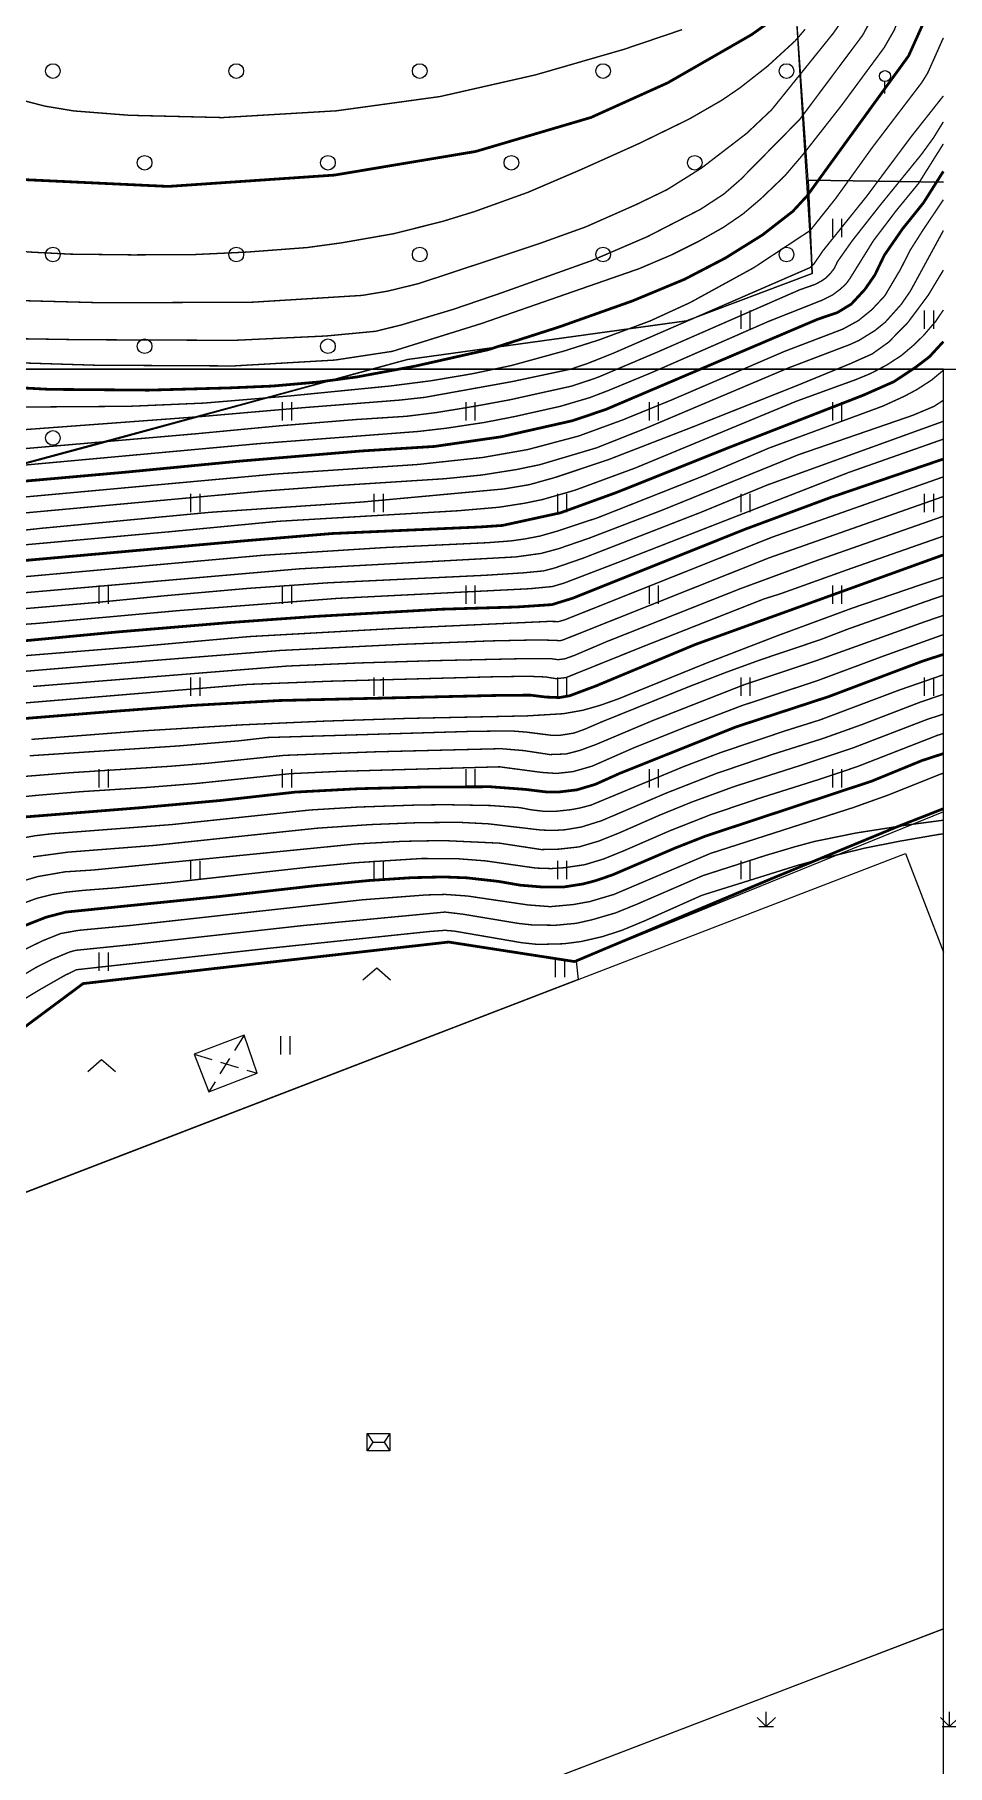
# Model space of a CAD drawing. Extents: x 396500 to 398250, y 1005980 to 1008200.
# Drawn here: x 397200.5 to 397250.2, y 1006253.9 to 1006348.2 of the extents above; entities that cross this region are included whole.
import ezdxf

# ---------------------------------------------------------------- set-up
doc = ezdxf.new("R2010")
doc.units = 0
doc.header["$LTSCALE"] = 0.5
doc.linetypes.add('X5', pattern=[3, 2, -1])
doc.layers.get('0').update_dxf_attribs({"linetype": 'CONTINUOUS'})
doc.layers.add('ASSIST', color=7, linetype='CONTINUOUS', plot=False)
for name, color, linetype in [('DGX', 2, 'CONTINUOUS'), ('DLDW', 11, 'CONTINUOUS'), ('SXSS', 5, 'CONTINUOUS'), ('ZBTZ', 3, 'CONTINUOUS')]:
    doc.layers.add(name, color=color, linetype=linetype)
doc.layers.add('绘图层', color=6, linetype='CONTINUOUS', lineweight=5)
doc.linetypes.add('1161', pattern='A,0,[149,AAA.SHX,S=0.15,R=0,X=0,Y=0],-1.6', length=1.6)
doc.linetypes.add('8353', pattern='A,1.5,[145,AAA.SHX,S=1,R=0,X=0,Y=-0.1],1.5,-1,1.5,[145,AAA.SHX,S=1,R=0,X=0,Y=1.1],1.5,-1', length=8)

# ---------------------------------------------------------------- blocks, each defined once
blk = doc.blocks.new('gc124')
for p, q in [((-1, 1), (0, 0)), ((-0.8, 0), (0.8, 0)), ((0, 0), (0, 1.6)), ((0, 0), (1, 1))]:
    blk.add_line(p, q)
blk = doc.blocks.new('gc211')
for p, q in [((0, 0), (-1.5, -1.32)), ((1.5, -1.32), (0, 0))]:
    blk.add_line(p, q)
blk = doc.blocks.new('gc121')
for p, q in [((-0.5, -1), (-0.5, 1)), ((0.5, -1), (0.5, 1))]:
    blk.add_line(p, q)
blk = doc.blocks.new('gc325')
blk.add_line((0, 0), (0, 1.3))
blk.add_circle((0, 1.9), 0.6)
blk = doc.blocks.new('gc326')
blk.add_circle((0, 0), 0.8)
blk = doc.blocks.new('gc272')
at = {"linetype": 'Continuous'}
blk.add_lwpolyline([(1.25, 0), (1.25, 0), (-1.25, 0), (-1.25, 1.9), (1.25, 1.9)], close=True, dxfattribs=at)
for points in [[(-1.25, 1.9), (-0.625, 0.95), (-1.25, 0)], [(1.25, 1.9), (0.625, 0.95), (1.25, 0)], [(-0.625, 0.95), (0.625, 0.95)]]:
    blk.add_lwpolyline(points, dxfattribs=at)

msp = doc.modelspace()

# ---------------------------------------------------------------- linework, layer by layer
at = {"layer": 'ASSIST', "linetype": '1161', "flags": 128}
for points in [[(397250, 1006340.178), (397244.512, 1006340.261), (397242.635, 1006340.299), (397241.818, 1006351.88), (397247.914, 1006372.771), (397250, 1006374.838)], [(397250, 1006252.667), (397244.947, 1006252.084), (397232.148, 1006250.23), (397219.447, 1006246.743), (397191.909, 1006236.004), (397190.34, 1006238.473), (397242.45, 1006258.447), (397250, 1006261.341)]]:
    msp.add_lwpolyline(points, dxfattribs=at)
at = {"layer": 'ASSIST', "linetype": '1161'}
msp.add_lwpolyline([(397241.818, 1006351.88), (397242.853, 1006335.21), (397235.996, 1006332.633), (397220.779, 1006330.519), (397196.587, 1006323.938), (397186.449, 1006321.249), (397188.129, 1006324.073), (397189.826, 1006329.645), (397191.963, 1006351.418)], dxfattribs=at)
at = {"layer": 'DGX', "color": 3, "linetype": 'Continuous', "lineweight": -2, "const_width": 0.15, "flags": 128}
for points, elevation in [([(397250, 1006368.711), (397249.978, 1006368.687), (397249.648, 1006368.116), (397249.017, 1006366.602), (397245.06, 1006356.184), (397243.903, 1006353.768), (397242.953, 1006351.641), (397242.559, 1006350.937), (397241.581, 1006349.677), (397239.535, 1006348.227), (397234.973, 1006345.608), (397230.79, 1006343.72), (397224.508, 1006341.867), (397216.8, 1006340.578), (397207.737, 1006339.96), (397199.562, 1006340.345), (397196.504, 1006341), (397194.574, 1006342.019), (397192.862, 1006343.584), (397191.08, 1006346.609)], 37.5), ([(397189.589, 1006330.157), (397191.216, 1006329.76), (397194.211, 1006329.438), (397196.316, 1006329.169), (397201.253, 1006328.899), (397206.655, 1006328.855), (397211.058, 1006328.977), (397213.406, 1006329.077), (397215.95, 1006329.3), (397218.042, 1006329.578), (397221.214, 1006330.167), (397225.182, 1006331.06), (397229.066, 1006332.305), (397233.059, 1006333.722), (397235.897, 1006334.902), (397238.107, 1006336.051), (397240.143, 1006337.319), (397241.792, 1006338.601), (397242.571, 1006339.447), (397248.106, 1006347.077), (397250, 1006351.285)], 35), ([(397250, 1006340.78), (397248.912, 1006339.061), (397247.769, 1006337.638), (397246.786, 1006336.215), (397246.265, 1006335.132), (397245.721, 1006334.345), (397244.979, 1006333.543), (397244.217, 1006333.082), (397243.144, 1006332.719), (397231.599, 1006327.804), (397229.786, 1006327.191), (397225.894, 1006326.313), (397222.246, 1006325.786), (397218.29, 1006325.541), (397211.682, 1006324.99), (397205.443, 1006324.387), (397194.393, 1006323.404), (397193.605, 1006323.395), (397192.862, 1006323.286), (397191.501, 1006323.153), (397189.363, 1006323.029), (397187.626, 1006323.07)], 32.5), ([(397183.769, 1006317.358), (397184.139, 1006317.143), (397184.84, 1006317.075), (397186.126, 1006317.377), (397188.073, 1006318.068), (397189.821, 1006318.507), (397191.301, 1006318.799), (397211.96, 1006320.648), (397216.684, 1006321.04), (397224.752, 1006321.398), (397225.962, 1006321.48), (397229.126, 1006322.169), (397232.2, 1006323.285), (397238.36, 1006325.747), (397245.636, 1006328.58), (397247.301, 1006329.315), (397248.503, 1006330.112), (397249.247, 1006330.68), (397250, 1006331.5)], 30), ([(397250, 1006325.101), (397243.868, 1006323.011), (397239.201, 1006321.277), (397229.796, 1006317.515), (397228.66, 1006317.164), (397226.769, 1006317.037), (397222.639, 1006316.913), (397215.732, 1006316.52), (397211.127, 1006316.19), (397204.942, 1006315.672), (397199.737, 1006315.177)], 27.5), ([(397250, 1006319.876), (397236.475, 1006314.99), (397231.075, 1006312.738), (397229.625, 1006312.195), (397229.06, 1006312.098), (397228.34, 1006312.124), (397227.484, 1006312.23), (397225.544, 1006312.212), (397213.811, 1006311.937), (397209.075, 1006311.671), (397204.736, 1006311.345), (397198.82, 1006310.869)], 25), ([(397199.488, 1006305.555), (397206.224, 1006306.093), (397210.627, 1006306.492), (397214.65, 1006306.943), (397218.098, 1006307.129), (397221.591, 1006307.218), (397225.297, 1006307.236), (397227.178, 1006307.095), (397228.357, 1006306.953), (397228.984, 1006306.944), (397230.018, 1006307.068), (397231.029, 1006307.369), (397232.345, 1006307.961), (397238.692, 1006310.497), (397243.751, 1006312.151), (397248.853, 1006314.078), (397250, 1006314.45)], 22.5), ([(397250, 1006309.043), (397248.839, 1006308.666), (397246.099, 1006307.543), (397237.041, 1006304.55), (397235.381, 1006303.897), (397231.933, 1006302.421), (397231.009, 1006302.108), (397230.357, 1006301.938), (397229.283, 1006301.769), (397228.152, 1006301.769), (397226.93, 1006301.871), (397225.759, 1006302.075), (397224.006, 1006302.272), (397222.759, 1006302.32), (397221.006, 1006302.279), (397218.652, 1006302.122), (397215.761, 1006301.843), (397210.734, 1006301.273), (397202.144, 1006300.403), (397201.073, 1006300.123), (397199.844, 1006299.637)], 20)]:
    msp.add_lwpolyline(points, dxfattribs=dict(at, elevation=elevation))
at = {"layer": 'DGX', "linetype": 'Continuous', "const_width": 0.075, "flags": 128}
for points, elevation in [([(397250, 1006361.916), (397246.857, 1006353.821), (397244.798, 1006349.465), (397244.007, 1006348.319), (397240.641, 1006344.141), (397239.272, 1006342.849), (397236.82, 1006340.966), (397234.936, 1006339.784), (397233.239, 1006338.965), (397230.511, 1006337.758), (397228.042, 1006336.87), (397224.878, 1006335.816), (397221.384, 1006334.662), (397219.685, 1006334.248), (397218.315, 1006334.02), (397212.342, 1006333.65), (397204.218, 1006333.616), (397199.034, 1006333.754), (397197.669, 1006333.831), (397196.017, 1006334.018), (397194.535, 1006334.272), (397192.909, 1006334.682), (397191.361, 1006335.198), (397189.43, 1006335.952)], 36.5), ([(397189.696, 1006333.347), (397191.568, 1006332.695), (397194.36, 1006331.997), (397198.793, 1006331.673), (397202.914, 1006331.605), (397211.338, 1006331.57), (397216.344, 1006331.808), (397219.063, 1006332.065), (397220.493, 1006332.422), (397223.32, 1006333.273), (397225.909, 1006334.158), (397230.823, 1006335.915), (397233.871, 1006337.226), (397236.755, 1006338.71), (397238.032, 1006339.544), (397238.956, 1006340.349), (397242.174, 1006343.617), (397245.601, 1006348.204), (397246.331, 1006349.538), (397248.303, 1006353.865), (397250, 1006358.246)], 36), ([(397250, 1006354.848), (397247.309, 1006348.457), (397246.777, 1006347.53), (397244.463, 1006344.393), (397242.369, 1006341.724), (397241.358, 1006340.539), (397240.053, 1006339.29), (397239.077, 1006338.46), (397238.003, 1006337.726), (397236.668, 1006336.971), (397235.199, 1006336.237), (397233.408, 1006335.475), (397224.837, 1006332.494), (397219.957, 1006330.97), (397216.821, 1006330.494), (397211.307, 1006330.175), (397203.806, 1006330.213), (397195.925, 1006330.46), (397193.457, 1006330.72), (397191.742, 1006331.083), (397189.678, 1006331.609)], 35.5), ([(397190.042, 1006338.512), (397190.496, 1006338.421), (397193.901, 1006337.418), (397197.863, 1006336.639), (397200.135, 1006336.385), (397202.408, 1006336.268), (397205.822, 1006336.229), (397209.15, 1006336.245), (397212.033, 1006336.381), (397215.307, 1006336.628), (397217.178, 1006336.884), (397219.995, 1006337.376), (397222.69, 1006338.05), (397224.428, 1006338.586), (397227.358, 1006339.641), (397230.211, 1006340.863), (397233.412, 1006342.301), (397236.139, 1006343.631), (397237.916, 1006344.655), (397238.915, 1006345.336), (397240.419, 1006346.516), (397241.923, 1006347.896), (397242.461, 1006348.522)], 37), ([(397194.261, 1006349.137), (397195.165, 1006347.75), (397196.524, 1006346.338), (397197.5, 1006345.588), (397199.054, 1006344.848), (397200.988, 1006344.343), (397202.581, 1006344.076), (397205.618, 1006343.838), (397210.703, 1006343.713), (397216.908, 1006344.082), (397222.557, 1006344.859), (397227.762, 1006346.04), (397232.572, 1006347.429), (397235.753, 1006348.505)], 38), ([(397189.419, 1006328.752), (397192.159, 1006328.163), (397195.632, 1006327.905), (397205.593, 1006327.974), (397209.694, 1006328.15), (397214.398, 1006328.543), (397219.845, 1006329.082), (397222.06, 1006329.366), (397224.316, 1006329.748), (397226.453, 1006330.199), (397229.304, 1006330.983), (397231.243, 1006331.599), (397234.016, 1006332.629), (397236.192, 1006333.628), (397239.66, 1006335.528), (397242.736, 1006337.556), (397244.127, 1006339.299), (397246.146, 1006342.109), (397248.822, 1006345.62), (397249.145, 1006346.139), (397250, 1006348.057)], 34.5), ([(397189.27, 1006327.87), (397189.558, 1006327.688), (397191.923, 1006327.061), (397193.998, 1006326.868), (397199.97, 1006326.707), (397209.515, 1006327.415), (397215.119, 1006327.901), (397220.343, 1006328.311), (397221.718, 1006328.462), (397226.499, 1006329.323), (397229.7, 1006330.004), (397230.61, 1006330.313), (397231.972, 1006330.854), (397242.752, 1006335.544), (397242.944, 1006335.731), (397243.419, 1006336.433), (397245.813, 1006339.414), (397248.263, 1006342.694), (397250, 1006344.891)], 34), ([(397250, 1006343.478), (397249.467, 1006342.616), (397248.816, 1006341.719), (397246.548, 1006338.928), (397245.029, 1006336.996), (397244.226, 1006335.858), (397244.062, 1006335.505), (397243.831, 1006335.203), (397243.604, 1006334.976), (397243.353, 1006334.803), (397242.996, 1006334.615), (397242.184, 1006334.332), (397234.46, 1006330.952), (397231.188, 1006329.566), (397230.798, 1006329.426), (397229.737, 1006329.076), (397226.375, 1006328.331), (397224.49, 1006327.983), (397222.358, 1006327.633), (397220.703, 1006327.428), (397217.967, 1006327.253), (397213.906, 1006326.92), (397209.306, 1006326.482), (397197.807, 1006325.485)], 33.5), ([(397198.602, 1006324.65), (397212.687, 1006325.94), (397221.367, 1006326.603), (397222.91, 1006326.782), (397224.968, 1006327.093), (397226.601, 1006327.41), (397229.099, 1006327.969), (397230.712, 1006328.444), (397231.738, 1006328.837), (397234.092, 1006329.81), (397240.471, 1006332.603), (397243.418, 1006333.77), (397243.963, 1006334.045), (397244.369, 1006334.348), (397244.686, 1006334.638), (397244.907, 1006334.941), (397246.184, 1006336.997), (397247.417, 1006338.623), (397248.646, 1006340.122), (397250, 1006342.279)], 33), ([(397186.832, 1006321.801), (397189.355, 1006322.064), (397213.61, 1006324.285), (397221.355, 1006324.804), (397224.891, 1006325.186), (397227.338, 1006325.616), (397230.122, 1006326.356), (397232.508, 1006327.229), (397235.189, 1006328.323), (397241.344, 1006330.97), (397244.51, 1006332.178), (397245.365, 1006332.645), (397246.099, 1006333.239), (397246.808, 1006333.997), (397247.654, 1006335.426), (397248.195, 1006336.489), (397248.874, 1006337.556), (397250, 1006339.234)], 32), ([(397250, 1006337.554), (397248.2, 1006334.25), (397247.697, 1006333.524), (397246.828, 1006332.555), (397246.254, 1006332.093), (397245.392, 1006331.563), (397244.901, 1006331.34), (397241.54, 1006330.061), (397233.734, 1006326.759), (397231.092, 1006325.711), (397227.996, 1006324.791), (397226.729, 1006324.528), (397224.828, 1006324.228), (397222.788, 1006324.025), (397216.95, 1006323.652), (397212.865, 1006323.35), (397188.307, 1006321.096), (397187.721, 1006321), (397186.477, 1006320.636), (397186.185, 1006320.594), (397186.032, 1006320.62)], 31.5), ([(397185.214, 1006319.481), (397185.657, 1006319.487), (397186.782, 1006319.798), (397188.247, 1006320.124), (397195.122, 1006320.701), (397200.805, 1006321.323), (397210.036, 1006322.197), (397218.351, 1006322.76), (397226.041, 1006323.47), (397227.431, 1006323.704), (397228.84, 1006324.098), (397231.692, 1006325.049), (397236.237, 1006326.81), (397242.017, 1006329.104), (397244.957, 1006330.311), (397246.118, 1006330.829), (397247.009, 1006331.464), (397248.069, 1006332.547), (397249.179, 1006334.036), (397250, 1006335.398)], 31), ([(397250, 1006333.224), (397249.591, 1006332.615), (397248.912, 1006331.827), (397248.413, 1006331.336), (397247.716, 1006330.746), (397246.911, 1006330.223), (397246.046, 1006329.768), (397245.248, 1006329.436), (397241.985, 1006328.251), (397233.178, 1006324.602), (397229.91, 1006323.399), (397228.153, 1006322.894), (397227.2, 1006322.697), (397225.786, 1006322.474), (397223.552, 1006322.281), (397213.739, 1006321.706), (397207.837, 1006321.139), (397190.382, 1006319.561)], 30.5), ([(397250, 1006329.94), (397249.364, 1006329.408), (397248.546, 1006328.881), (397247.892, 1006328.531), (397246.706, 1006327.987), (397240.488, 1006325.696), (397236.969, 1006324.2), (397231.159, 1006321.902), (397228.924, 1006321.164), (397228.017, 1006320.904), (397227.2, 1006320.748), (397226.416, 1006320.636), (397225.13, 1006320.539), (397219.476, 1006320.271), (397212.888, 1006319.853), (397192.285, 1006318), (397190.858, 1006317.762), (397188.446, 1006317.145), (397187.232, 1006316.758), (397185.782, 1006316.245), (397184.823, 1006315.977), (397184.117, 1006315.911), (397183.723, 1006315.94), (397183.128, 1006316.119)], 29.5), ([(397180.928, 1006313.039), (397181.45, 1006313.172), (397182.885, 1006314.023), (397185.172, 1006314.974), (397188.109, 1006316.075), (397192.675, 1006317.146), (397194.742, 1006317.363), (397214.902, 1006319.116), (397226.693, 1006319.765), (397228.067, 1006319.955), (397229.014, 1006320.21), (397230.685, 1006320.786), (397234.684, 1006322.319), (397242.102, 1006325.335), (397248.34, 1006327.485), (397249.492, 1006327.971), (397250, 1006328.303)], 29), ([(397250, 1006327.166), (397249.908, 1006327.124), (397240.399, 1006323.684), (397236.817, 1006322.21), (397230.351, 1006319.693), (397228.804, 1006319.16), (397228.208, 1006319.003), (397227.127, 1006318.899), (397225.025, 1006318.763), (397216.475, 1006318.355), (397212.118, 1006318.052), (397207.604, 1006317.652), (397203.756, 1006317.276), (397194.686, 1006316.491)], 28.5), ([(397197.418, 1006315.91), (397200.598, 1006316.14), (397208.309, 1006316.839), (397216.967, 1006317.505), (397227.456, 1006318.032), (397228.685, 1006318.15), (397229.325, 1006318.339), (397232.291, 1006319.475), (397244.836, 1006324.367), (397250, 1006326.185)], 28), ([(397197.555, 1006314.189), (397206.206, 1006314.888), (397212.145, 1006315.422), (397219.959, 1006315.856), (397228.483, 1006316.249), (397229.02, 1006316.24), (397229.343, 1006316.329), (397240.682, 1006320.847), (397250, 1006324.128)], 27), ([(397250, 1006323.056), (397240.506, 1006319.716), (397229.274, 1006315.243), (397229.123, 1006315.202), (397227.993, 1006315.243), (397225.258, 1006315.185), (397220.45, 1006314.997), (397213.854, 1006314.666), (397207.005, 1006314.124), (397197.319, 1006313.31)], 26.5), ([(397200.362, 1006312.704), (397214.256, 1006313.817), (397218.156, 1006313.985), (397222.351, 1006314.112), (397227.419, 1006314.226), (397228.549, 1006314.226), (397229, 1006314.163), (397229.373, 1006314.212), (397229.88, 1006314.395), (397231.665, 1006315.156), (397238.912, 1006318.025), (397242.967, 1006319.519), (397250, 1006321.984)], 26), ([(397197.718, 1006311.621), (397212.087, 1006312.816), (397216.531, 1006312.988), (397225.374, 1006313.228), (397227.337, 1006313.259), (397228.301, 1006313.222), (397228.896, 1006313.128), (397229.424, 1006313.186), (397233.697, 1006314.906), (397240.223, 1006317.475), (397241.106, 1006317.751), (397244.826, 1006319.086), (397250, 1006320.898)], 25.5), ([(397200.283, 1006309.818), (397206.013, 1006310.262), (397211.723, 1006310.609), (397216.244, 1006310.813), (397220.766, 1006310.962), (397227.285, 1006311.099), (397229.279, 1006311.218), (397230.336, 1006311.404), (397231.281, 1006311.672), (397232.286, 1006312.029), (397237.094, 1006313.98), (397240.961, 1006315.471), (397245.044, 1006316.977), (397249.084, 1006318.355), (397250, 1006318.656)], 24.5), ([(397200.179, 1006308.925), (397208.281, 1006309.46), (397211.571, 1006309.739), (397213.168, 1006309.92), (397224.166, 1006310.252), (397226.391, 1006310.282), (397227.225, 1006310.219), (397228.635, 1006310.042), (397229.112, 1006310.042), (397229.875, 1006310.167), (397230.439, 1006310.369), (397231.348, 1006310.762), (397236.136, 1006312.695), (397238.141, 1006313.468), (397240.046, 1006314.161), (397243.289, 1006315.252), (397244.824, 1006315.84), (397249.101, 1006317.354), (397250, 1006317.661)], 24), ([(397250, 1006316.577), (397249.005, 1006316.237), (397243.061, 1006314.103), (397239.156, 1006312.805), (397234.12, 1006310.83), (397231.062, 1006309.541), (397230.181, 1006309.216), (397229.426, 1006309.023), (397228.545, 1006308.991), (397227.143, 1006309.205), (397225.878, 1006309.312), (397219.019, 1006309.14), (397214.067, 1006308.948), (397209.882, 1006308.516), (397207.823, 1006308.35), (397202.413, 1006308.002), (397198.906, 1006307.719)], 23.5), ([(397198.994, 1006306.608), (397200.653, 1006306.775), (397202.939, 1006306.965), (397206.58, 1006307.198), (397209.316, 1006307.418), (397214.393, 1006307.949), (397217.027, 1006308.074), (397225.801, 1006308.323), (397228.087, 1006308.019), (397228.905, 1006307.962), (397229.793, 1006308.058), (397230.858, 1006308.362), (397233.155, 1006309.372), (397235.934, 1006310.484), (397239.01, 1006311.656), (397243.154, 1006313.027), (397246.738, 1006314.361), (397249.897, 1006315.493), (397250, 1006315.526)], 23), ([(397250, 1006313.341), (397247.606, 1006312.511), (397243.287, 1006310.884), (397241.393, 1006310.289), (397237.846, 1006309.096), (397235.828, 1006308.33), (397230.786, 1006306.234), (397230.173, 1006306.075), (397229.683, 1006305.984), (397228.893, 1006305.901), (397228.247, 1006305.893), (397227.524, 1006305.98), (397226.901, 1006306.1), (397225.315, 1006306.213), (397222.877, 1006306.258), (397221.328, 1006306.241), (397218.089, 1006306.129), (397215.496, 1006305.971), (397207.918, 1006305.173), (397201.387, 1006304.674), (397200.451, 1006304.561), (397199.328, 1006304.355)], 22), ([(397200.362, 1006303.413), (397202.261, 1006303.67), (397206.995, 1006304.04), (397215.857, 1006304.977), (397218.763, 1006305.174), (397221.424, 1006305.28), (397223.597, 1006305.297), (397225.2, 1006305.215), (397228.053, 1006304.877), (397228.721, 1006304.853), (397229.348, 1006304.889), (397230.256, 1006305.039), (397231.36, 1006305.383), (397234.9, 1006306.894), (397237.608, 1006307.954), (397240.73, 1006309.014), (397243.431, 1006309.865), (397245.567, 1006310.628), (397248.764, 1006311.857), (397250, 1006312.274)], 21.5), ([(397199.572, 1006302.032), (397200.633, 1006302.341), (397202.108, 1006302.598), (397203.663, 1006302.699), (397218.004, 1006304.119), (397220.524, 1006304.262), (397222.711, 1006304.304), (397225.805, 1006304.161), (397228.072, 1006303.813), (397229.031, 1006303.834), (397230.136, 1006303.957), (397231.207, 1006304.273), (397232.309, 1006304.712), (397234.549, 1006305.694), (397236.273, 1006306.398), (397238.623, 1006307.256), (397242.125, 1006308.373), (397245.136, 1006309.377), (397249.131, 1006310.913), (397250, 1006311.193)], 21), ([(397199.321, 1006300.695), (397200.558, 1006301.148), (397201.403, 1006301.363), (397202.146, 1006301.486), (397203.136, 1006301.59), (397204.83, 1006301.72), (397207.869, 1006302.014), (397215.305, 1006302.842), (397217.939, 1006303.094), (397221.55, 1006303.325), (397223.428, 1006303.319), (397224.996, 1006303.2), (397227.794, 1006302.803), (397228.613, 1006302.776), (397229.308, 1006302.819), (397230.44, 1006302.986), (397231.463, 1006303.293), (397232.583, 1006303.748), (397235.114, 1006304.848), (397237.311, 1006305.712), (397239.912, 1006306.59), (397243.313, 1006307.664), (397245.31, 1006308.335), (397249.688, 1006310.043), (397250, 1006310.139)], 20.5), ([(397199.646, 1006298.235), (397200.874, 1006298.833), (397201.872, 1006299.235), (397202.862, 1006299.411), (397205.71, 1006299.678), (397218.329, 1006301.074), (397221.818, 1006301.34), (397222.843, 1006301.366), (397224.051, 1006301.281), (397227.353, 1006300.794), (397228.571, 1006300.7), (397229.82, 1006300.815), (397230.724, 1006300.977), (397232.047, 1006301.369), (397237.309, 1006303.605), (397245.1, 1006306.106), (397247.02, 1006306.793), (397249.825, 1006307.916), (397250, 1006307.975)], 19.5), ([(397195.339, 1006294.285), (397200.486, 1006297.362), (397201.403, 1006297.829), (397202.362, 1006298.229), (397202.698, 1006298.32), (397205.662, 1006298.622), (397215.045, 1006299.666), (397222.833, 1006300.405), (397223.786, 1006300.292), (397226.821, 1006299.788), (397227.609, 1006299.701), (397228.857, 1006299.687), (397229.973, 1006299.79), (397230.834, 1006299.982), (397232.134, 1006300.362), (397233.307, 1006300.839), (397236.893, 1006302.393), (397240.294, 1006303.486), (397241.889, 1006303.96), (397242.957, 1006304.25), (397245.231, 1006304.714), (397248.025, 1006305.151), (397250, 1006305.413)], 19), ([(397195.524, 1006293.024), (397200.774, 1006296.198), (397202.105, 1006296.956), (397202.736, 1006297.262), (397213.019, 1006298.408), (397222.01, 1006299.348), (397222.82, 1006299.409), (397223.312, 1006299.371), (397227.021, 1006298.733), (397227.884, 1006298.642), (397229.308, 1006298.677), (397230.247, 1006298.798), (397231.411, 1006299.067), (397232.467, 1006299.408), (397233.736, 1006299.936), (397236.833, 1006301.318), (397242.041, 1006302.948), (397243.398, 1006303.324), (397245.741, 1006303.897), (397247.639, 1006304.271), (397249.747, 1006304.637), (397250, 1006304.669)], 18.5)]:
    msp.add_lwpolyline(points, dxfattribs=dict(at, elevation=elevation))
at = {"layer": 'DLDW', "linetype": 'Continuous'}
msp.add_lwpolyline([(397250, 1006261.341), (397190.34, 1006238.473), (397176.207, 1006275.988), (397247.938, 1006303.59), (397250, 1006298.212)], dxfattribs=at)
at = {"layer": 'SXSS', "linetype": 'X5'}
for p, q in [((397211.886, 1006293.697), (397209.944, 1006290.607)), ((397209.16, 1006292.656), (397212.596, 1006291.62))]:
    msp.add_line(p, q, dxfattribs=at)
at = {"layer": 'SXSS', "linetype": '8353', "const_width": 0.15, "flags": 128}
msp.add_lwpolyline([(397152.904, 1006256.489), (397159.153, 1006262.424), (397162.039, 1006265.194), (397162.947, 1006266.051), (397168.356, 1006270.09), (397174.168, 1006274.424), (397175.427, 1006275.362, -1.036092), (397177.19, 1006276.897), (397179.683, 1006278.982), (397183.432, 1006281.895), (397187.646, 1006285.026), (397193.466, 1006289.35), (397197.278, 1006292.183), (397203.098, 1006296.507), (397210.545, 1006297.361), (397217.004, 1006298.091), (397223.029, 1006298.771), (397229.896, 1006297.707), (397235.185, 1006299.933), (397240.715, 1006302.26), (397247.416, 1006305.027), (397250, 1006306.039)], format="xyb", dxfattribs=at)
at = {"layer": 'SXSS', "linetype": 'Continuous', "flags": 128}
msp.add_lwpolyline([(397211.886, 1006293.697), (397209.16, 1006292.656), (397209.944, 1006290.607), (397212.596, 1006291.62)], close=True, dxfattribs=at)
at = {"layer": 'ZBTZ', "linetype": '1161', "flags": 128}
for points in [[(397250, 1006340.184), (397242.635, 1006340.299), (397241.818, 1006351.88), (397247.914, 1006372.771), (397250, 1006374.838)], [(397242.635, 1006340.299), (397242.853, 1006335.21), (397235.996, 1006332.633), (397220.779, 1006330.519), (397186.449, 1006321.249)]]:
    msp.add_lwpolyline(points, dxfattribs=at)
at = {"layer": 'ZBTZ', "linetype": 'Continuous', "flags": 128}
msp.add_lwpolyline([(397250, 1006305.866), (397229.974, 1006297.724), (397223.029, 1006298.771), (397203.098, 1006296.507), (397178.148, 1006277.699), (397169.111, 1006281.93), (397164.224, 1006288.722), (397169.834, 1006297.101), (397175.054, 1006307.014), (397175.656, 1006307.126), (397176.062, 1006306.79), (397176.457, 1006306.861), (397186.449, 1006321.249), (397203.707, 1006325.859), (397220.779, 1006330.519), (397235.996, 1006332.633), (397242.853, 1006335.21), (397242.635, 1006340.299), (397250, 1006340.184)], dxfattribs=at)
msp.add_lwpolyline([(397229.974, 1006297.72), (397230.092, 1006296.723), (397179.753, 1006277.353), (397179.107, 1006278.501), (397181.225, 1006280.255), (397189.251, 1006286.219), (397203.119, 1006296.523), (397223.029, 1006298.771)], close=True, dxfattribs=at)
at = {"layer": '绘图层', "linetype": 'Continuous', "flags": 128}
for points in [[(396900, 1006730), (396900, 1006330), (397300, 1006330), (397300, 1006730)], [(396900, 1006330), (396900, 1005980), (397250, 1005980), (397250, 1006330)]]:
    msp.add_lwpolyline(points, close=True, dxfattribs=at)

# ---------------------------------------------------------------- block references
at = {"layer": 'DLDW', "linetype": 'Continuous', "xscale": 0.5, "yscale": 0.5}
msp.add_blockref('gc272', (397219.202, 1006271.029), dxfattribs=at)
at = {"layer": 'ZBTZ', "linetype": 'Continuous', "xscale": 0.5, "yscale": 0.5}
for name, p in [('gc326', (397201.449, 1006346.249)), ('gc326', (397211.449, 1006346.249)), ('gc326', (397221.449, 1006346.249)), ('gc326', (397231.449, 1006346.249)), ('gc326', (397241.449, 1006346.249)), ('gc325', (397246.818, 1006345.023)), ('gc326', (397206.449, 1006341.249)), ('gc326', (397216.449, 1006341.249)), ('gc326', (397226.449, 1006341.249)), ('gc326', (397236.449, 1006341.249)), ('gc121', (397244.224, 1006337.699)), ('gc326', (397201.449, 1006336.249)), ('gc326', (397211.449, 1006336.249)), ('gc326', (397221.449, 1006336.249)), ('gc326', (397231.449, 1006336.249)), ('gc326', (397241.449, 1006336.249)), ('gc121', (397239.224, 1006332.699)), ('gc121', (397249.224, 1006332.699)), ('gc326', (397206.449, 1006331.249)), ('gc326', (397216.449, 1006331.249)), ('gc121', (397214.224, 1006327.699)), ('gc121', (397224.224, 1006327.699)), ('gc121', (397234.224, 1006327.699)), ('gc121', (397244.224, 1006327.699)), ('gc326', (397201.449, 1006326.249)), ('gc121', (397209.224, 1006322.699)), ('gc121', (397219.224, 1006322.699)), ('gc121', (397229.224, 1006322.699)), ('gc121', (397239.224, 1006322.699)), ('gc121', (397249.224, 1006322.699)), ('gc121', (397204.224, 1006317.699)), ('gc121', (397214.224, 1006317.699)), ('gc121', (397224.224, 1006317.699)), ('gc121', (397234.224, 1006317.699)), ('gc121', (397244.224, 1006317.699)), ('gc121', (397209.224, 1006312.699)), ('gc121', (397219.224, 1006312.699)), ('gc121', (397229.224, 1006312.699)), ('gc121', (397239.224, 1006312.699)), ('gc121', (397249.224, 1006312.699)), ('gc121', (397204.224, 1006307.699)), ('gc121', (397214.224, 1006307.699)), ('gc121', (397224.224, 1006307.699)), ('gc121', (397234.224, 1006307.699)), ('gc121', (397244.224, 1006307.699)), ('gc121', (397209.224, 1006302.699)), ('gc121', (397219.224, 1006302.699)), ('gc121', (397229.224, 1006302.699)), ('gc121', (397239.224, 1006302.699)), ('gc121', (397204.224, 1006297.699)), ('gc211', (397219.107, 1006297.353)), ('gc121', (397229.107, 1006297.353)), ('gc121', (397214.135, 1006293.147)), ('gc211', (397204.107, 1006292.353)), ('gc124', (397240.34, 1006256.004)), ('gc124', (397250.34, 1006256.004))]:
    msp.add_blockref(name, p, dxfattribs=at)

doc.saveas('drawing.dxf')
